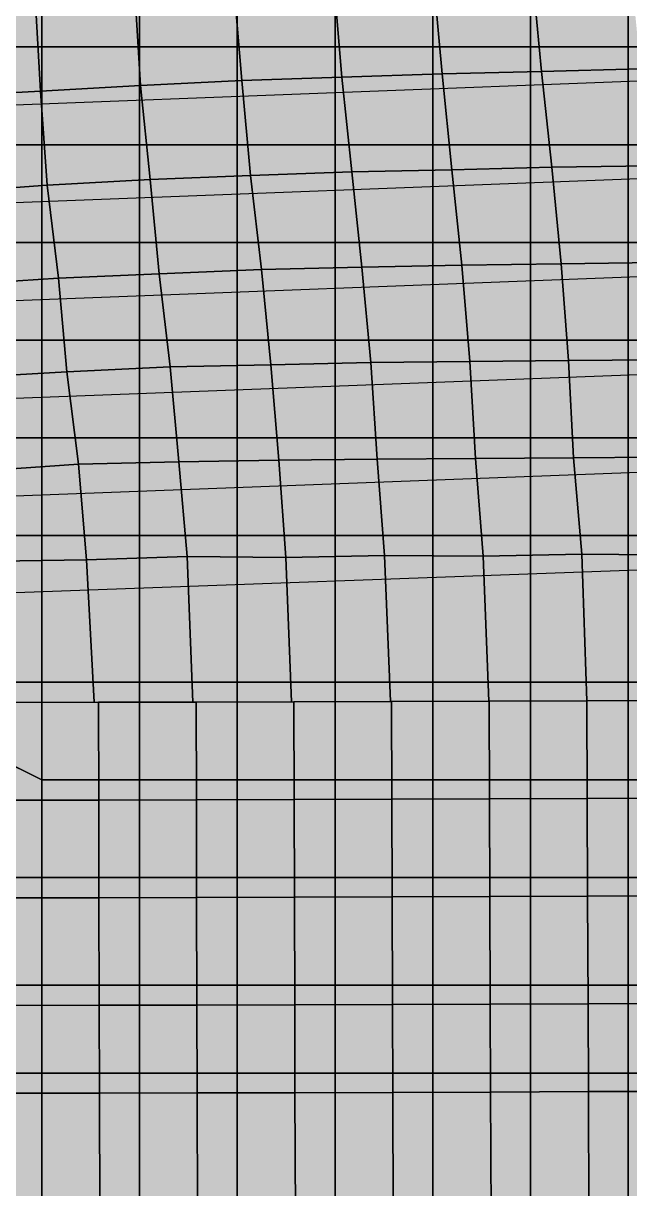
# Model space of a CAD drawing. Header units: inches. Extents: x -100 to 100, y -42 to 41.
# Drawn here: x 4.12 to 10.33, y -29.68 to -17.76 of the extents above; entities that cross this region are included whole.
import ezdxf

# ---------------------------------------------------------------- set-up
doc = ezdxf.new("R2010")
doc.units = ezdxf.units.IN
doc.header["$MEASUREMENT"] = 0
for name, color, linetype in [('Mesh-CDM(100%)_Ac1①', 7, 'Continuous'), ('Mesh-CDM(50%)_Ac1①', 7, 'Continuous'), ('Mesh-joint-hd-s1', 7, 'Continuous'), ('Mesh-セル中詰(水中)', 7, 'Continuous'), ('Mesh-敷石', 7, 'Continuous'), ('Mesh-梁③(円周)', 7, 'Continuous'), ('Undeformed Mesh-CDM(100%)_Ac1①', 7, 'Continuous'), ('Undeformed Mesh-CDM(50%)_Ac1①', 7, 'Continuous'), ('Undeformed Mesh-joint-hd-s1', 7, 'Continuous'), ('Undeformed Mesh-セル中詰(水中)', 7, 'Continuous'), ('Undeformed Mesh-敷石', 7, 'Continuous'), ('Undeformed Mesh-梁③(円周)', 7, 'Continuous')]:
    doc.layers.add(name, color=color, linetype=linetype)

msp = doc.modelspace()

# ---------------------------------------------------------------- linework, layer by layer
at = {"color": 7, "true_color": 0xffffff, "transparency": 33554687}
for p, q in [((-0.051, -18.7473), (11.213, -18.315)), ((-0.013, -19.7476), (11.2504, -19.315)), ((0.0259, -20.7479), (11.2882, -20.315)), ((0.0614, -21.7476), (11.326, -21.315)), ((0.1023, -22.7434), (11.3638, -22.315)), ((0.1372, -23.7237), (11.4017, -23.315)), ((4.848825, -24.7057), (4.891125, -24.7056)), ((5.855225, -24.7034), (5.890225, -24.7034)), ((6.867425, -24.7007), (6.889325, -24.7006)), ((7.878025, -24.6974), (7.888525, -24.6974)), ((8.885125, -24.694), (8.887725, -24.694)), ((9.88703, -24.6901), (9.88703, -24.6901))]:
    msp.add_line(p, q, dxfattribs=at)
for points in [[(8.406825, -18.2751), (9.33203, -17.2616), (8.315925, -17.2954)], [(8.406825, -18.2751), (9.42323, -18.2495), (9.33203, -17.2616)], [(9.33203, -17.2616), (10.43693, -18.2226), (10.34033, -17.2325)], [(9.33203, -17.2616), (9.42323, -18.2495), (10.43693, -18.2226)], [(5.321725, -18.3925), (6.276025, -17.3706), (5.261025, -17.4184)], [(5.321725, -18.3925), (6.358225, -18.3445), (6.276025, -17.3706)], [(6.358225, -18.3445), (7.301025, -17.3294), (6.276025, -17.3706)], [(6.358225, -18.3445), (7.381025, -18.3086), (7.301025, -17.3294)], [(7.381025, -18.3086), (8.315925, -17.2954), (7.301025, -17.3294)], [(7.381025, -18.3086), (8.406825, -18.2751), (8.315925, -17.2954)], [(3.276025, -18.5081), (4.242025, -17.4673), (3.233025, -17.5254)], [(3.276025, -18.5081), (4.299025, -18.4519), (4.242025, -17.4673)], [(4.299025, -18.4519), (5.261025, -17.4184), (4.242025, -17.4673)], [(4.299025, -18.4519), (5.321725, -18.3925), (5.261025, -17.4184)], [(9.42323, -18.2495), (10.54003, -19.2153), (10.43693, -18.2226)], [(5.321725, -18.3925), (6.448125, -19.3161), (6.358225, -18.3445)], [(6.448125, -19.3161), (7.381025, -18.3086), (6.358225, -18.3445)], [(6.448125, -19.3161), (7.483325, -19.2789), (7.381025, -18.3086)], [(7.483325, -19.2789), (8.406825, -18.2751), (7.381025, -18.3086)], [(7.483325, -19.2789), (8.506525, -19.2557), (8.406825, -18.2751)], [(8.506525, -19.2557), (9.42323, -18.2495), (8.406825, -18.2751)], [(8.506525, -19.2557), (9.52803, -19.231), (9.42323, -18.2495)], [(9.42323, -18.2495), (9.52803, -19.231), (10.54003, -19.2153)], [(3.334225, -19.4909), (4.299025, -18.4519), (3.276025, -18.5081)], [(3.334225, -19.4909), (4.367025, -19.4129), (4.299025, -18.4519)], [(4.299025, -18.4519), (5.419825, -19.3561), (5.321725, -18.3925)], [(4.299025, -18.4519), (4.367025, -19.4129), (5.419825, -19.3561)], [(5.321725, -18.3925), (5.419825, -19.3561), (6.448125, -19.3161)], [(5.512225, -20.3203), (6.448125, -19.3161), (5.419825, -19.3561)], [(5.512225, -20.3203), (6.557425, -20.2784), (6.448125, -19.3161)], [(6.557425, -20.2784), (7.483325, -19.2789), (6.448125, -19.3161)], [(6.557425, -20.2784), (7.584425, -20.2545), (7.483325, -19.2789)], [(7.584425, -20.2545), (8.506525, -19.2557), (7.483325, -19.2789)], [(7.584425, -20.2545), (8.610025, -20.2314), (8.506525, -19.2557)], [(8.610025, -20.2314), (9.52803, -19.231), (8.506525, -19.2557)], [(8.610025, -20.2314), (9.62473, -20.219), (9.52803, -19.231)], [(9.52803, -19.231), (10.63613, -20.204), (10.54003, -19.2153)], [(9.52803, -19.231), (9.62473, -20.219), (10.63613, -20.204)], [(3.410525, -20.4352), (4.367025, -19.4129), (3.334225, -19.4909)], [(3.410525, -20.4352), (4.481425, -20.365), (4.367025, -19.4129)], [(4.481425, -20.365), (5.419825, -19.3561), (4.367025, -19.4129)], [(4.481425, -20.365), (5.512225, -20.3203), (5.419825, -19.3561)], [(6.653125, -21.2515), (7.584425, -20.2545), (6.557425, -20.2784)], [(6.653125, -21.2515), (7.678325, -21.2292), (7.584425, -20.2545)], [(7.678325, -21.2292), (8.610025, -20.2314), (7.584425, -20.2545)], [(7.678325, -21.2292), (8.689925, -21.2195), (8.610025, -20.2314)], [(8.689925, -21.2195), (9.62473, -20.219), (8.610025, -20.2314)], [(8.689925, -21.2195), (9.69903, -21.2071), (9.62473, -20.219)], [(9.62473, -20.219), (10.70273, -21.2007), (10.63613, -20.204)], [(9.62473, -20.219), (9.69903, -21.2071), (10.70273, -21.2007)], [(3.543925, -21.3821), (4.481425, -20.365), (3.410525, -20.4352)], [(3.543925, -21.3821), (4.568025, -21.323), (4.481425, -20.365)], [(4.568025, -21.323), (5.512225, -20.3203), (4.481425, -20.365)], [(4.568025, -21.323), (5.625425, -21.2741), (5.512225, -20.3203)], [(5.625425, -21.2741), (6.557425, -20.2784), (5.512225, -20.3203)], [(5.625425, -21.2741), (6.653125, -21.2515), (6.557425, -20.2784)], [(7.743825, -22.219), (8.689925, -21.2195), (7.678325, -21.2292)], [(7.743825, -22.219), (8.749925, -22.2119), (8.689925, -21.2195)], [(8.749925, -22.2119), (9.69903, -21.2071), (8.689925, -21.2195)], [(8.749925, -22.2119), (9.75253, -22.203), (9.69903, -21.2071)], [(9.69903, -21.2071), (10.75623, -22.1973), (10.70273, -21.2007)], [(9.69903, -21.2071), (9.75253, -22.203), (10.75623, -22.1973)], [(3.618825, -22.3449), (4.568025, -21.323), (3.543925, -21.3821)], [(3.618825, -22.3449), (4.685825, -22.2692), (4.568025, -21.323)], [(4.685825, -22.2692), (5.625425, -21.2741), (4.568025, -21.323)], [(4.685825, -22.2692), (5.711725, -22.2446), (5.625425, -21.2741)], [(5.711725, -22.2446), (6.653125, -21.2515), (5.625425, -21.2741)], [(5.711725, -22.2446), (6.736225, -22.2287), (6.653125, -21.2515)], [(6.736225, -22.2287), (7.678325, -21.2292), (6.653125, -21.2515)], [(6.736225, -22.2287), (7.743825, -22.219), (7.678325, -21.2292)], [(3.618825, -22.3449), (4.769625, -23.2471), (4.685825, -22.2692)], [(4.685825, -22.2692), (5.797025, -23.2133), (5.711725, -22.2446)], [(4.685825, -22.2692), (4.769625, -23.2471), (5.797025, -23.2133)], [(5.711725, -22.2446), (6.807625, -23.2251), (6.736225, -22.2287)], [(5.711725, -22.2446), (5.797025, -23.2133), (6.807625, -23.2251)], [(6.807625, -23.2251), (7.743825, -22.219), (6.736225, -22.2287)], [(6.807625, -23.2251), (7.817925, -23.2048), (7.743825, -22.219)], [(7.743825, -22.219), (8.826925, -23.211), (8.749925, -22.2119)], [(7.743825, -22.219), (7.817925, -23.2048), (8.826925, -23.211)], [(8.826925, -23.211), (9.75253, -22.203), (8.749925, -22.2119)], [(8.826925, -23.211), (9.83693, -23.1914), (9.75253, -22.203)], [(9.75253, -22.203), (10.84553, -23.1966), (10.75623, -22.1973)], [(9.75253, -22.203), (9.83693, -23.1914), (10.84553, -23.1966)], [(3.618825, -22.3449), (3.733925, -23.2643), (4.769625, -23.2471)], [(3.819425, -24.7078), (4.769625, -23.2471), (3.733925, -23.2643)], [(3.819425, -24.7078), (4.848825, -24.7057), (4.769625, -23.2471)], [(4.848825, -24.7057), (5.797025, -23.2133), (4.769625, -23.2471)], [(4.848825, -24.7057), (5.855225, -24.7034), (5.797025, -23.2133)], [(5.855225, -24.7034), (6.807625, -23.2251), (5.797025, -23.2133)], [(5.855225, -24.7034), (6.867425, -24.7007), (6.807625, -23.2251)], [(6.867425, -24.7007), (7.817925, -23.2048), (6.807625, -23.2251)], [(6.867425, -24.7007), (7.878025, -24.6974), (7.817925, -23.2048)], [(7.878025, -24.6974), (8.826925, -23.211), (7.817925, -23.2048)], [(7.878025, -24.6974), (8.885125, -24.694), (8.826925, -23.211)], [(8.885125, -24.694), (9.83693, -23.1914), (8.826925, -23.211)], [(8.885125, -24.694), (9.88703, -24.6901), (9.83693, -23.1914)], [(9.83693, -23.1914), (9.88703, -24.6901), (10.88623, -24.6861)], [(9.83693, -23.1914), (10.88623, -24.6861), (10.84553, -23.1966)], [(9.88703, -24.6901), (10.89073, -25.6864), (10.88633, -24.686)], [(4.891125, -24.7056), (3.892125, -24.7076), (3.893925, -25.708)], [(4.891125, -24.7056), (3.893925, -25.708), (4.893525, -25.7064)], [(5.890225, -24.7034), (4.891125, -24.7056), (4.893525, -25.7064)], [(5.890225, -24.7034), (4.893525, -25.7064), (5.892925, -25.704)], [(6.889325, -24.7006), (5.890225, -24.7034), (5.892925, -25.704)], [(6.889325, -24.7006), (5.892925, -25.704), (6.892425, -25.7012)], [(7.888525, -24.6974), (6.889325, -24.7006), (6.892425, -25.7012)], [(7.888525, -24.6974), (6.892425, -25.7012), (7.891925, -25.698)], [(8.887725, -24.694), (7.888525, -24.6974), (7.891925, -25.698)], [(8.887725, -24.694), (7.891925, -25.698), (8.891525, -25.6944)], [(9.88703, -24.6901), (8.887725, -24.694), (8.891525, -25.6944)], [(9.88703, -24.6901), (8.891525, -25.6944), (9.89113, -25.6906)], [(9.88703, -24.6901), (9.89113, -25.6906), (10.89073, -25.6864)], [(3.895825, -26.7083), (4.893525, -25.7064), (3.893925, -25.708)], [(3.895825, -26.7083), (4.895625, -26.7066), (4.893525, -25.7064)], [(4.895625, -26.7066), (5.892925, -25.704), (4.893525, -25.7064)], [(4.895625, -26.7066), (5.895625, -26.7043), (5.892925, -25.704)], [(5.895625, -26.7043), (6.892425, -25.7012), (5.892925, -25.704)], [(5.895625, -26.7043), (6.895425, -26.7015), (6.892425, -25.7012)], [(6.895425, -26.7015), (7.891925, -25.698), (6.892425, -25.7012)], [(6.895425, -26.7015), (7.895325, -26.6982), (7.891925, -25.698)], [(7.895325, -26.6982), (8.891525, -25.6944), (7.891925, -25.698)], [(7.895325, -26.6982), (8.895225, -26.6947), (8.891525, -25.6944)], [(8.895225, -26.6947), (9.89113, -25.6906), (8.891525, -25.6944)], [(8.895225, -26.6947), (9.89513, -26.6908), (9.89113, -25.6906)], [(9.89513, -26.6908), (10.89073, -25.6864), (9.89113, -25.6906)], [(9.89513, -26.6908), (10.89503, -26.6866), (10.89073, -25.6864)], [(3.897625, -27.8081), (4.895625, -26.7066), (3.895825, -26.7083)], [(3.897625, -27.8081), (4.898125, -27.8064), (4.895625, -26.7066)], [(4.898125, -27.8064), (5.895625, -26.7043), (4.895625, -26.7066)], [(4.898125, -27.8064), (5.898425, -27.8041), (5.895625, -26.7043)], [(5.898425, -27.8041), (6.895425, -26.7015), (5.895625, -26.7043)], [(5.898425, -27.8041), (6.898825, -27.8014), (6.895425, -26.7015)], [(6.898825, -27.8014), (7.895325, -26.6982), (6.895425, -26.7015)], [(6.898825, -27.8014), (7.899025, -27.7982), (7.895325, -26.6982)], [(7.899025, -27.7982), (8.895225, -26.6947), (7.895325, -26.6982)], [(7.899025, -27.7982), (8.899225, -27.7946), (8.895225, -26.6947)], [(8.899225, -27.7946), (9.89513, -26.6908), (8.895225, -26.6947)], [(8.899225, -27.7946), (9.89943, -27.7907), (9.89513, -26.6908)], [(9.89943, -27.7907), (10.89503, -26.6866), (9.89513, -26.6908)], [(9.89943, -27.7907), (10.89963, -27.7866), (10.89503, -26.6866)], [(9.90303, -28.6905), (10.89963, -27.7866), (9.89943, -27.7907)], [(9.90303, -28.6905), (10.90343, -28.6863), (10.89963, -27.7866)], [(3.899225, -28.7074), (4.898125, -27.8064), (3.897625, -27.8081)], [(3.899225, -28.7074), (4.900025, -28.7059), (4.898125, -27.8064)], [(4.898125, -27.8064), (5.900925, -28.7037), (5.898425, -27.8041)], [(4.898125, -27.8064), (4.900025, -28.7059), (5.900925, -28.7037)], [(5.900925, -28.7037), (6.898825, -27.8014), (5.898425, -27.8041)], [(5.900925, -28.7037), (6.901525, -28.701), (6.898825, -27.8014)], [(6.901525, -28.701), (7.899025, -27.7982), (6.898825, -27.8014)], [(6.901525, -28.701), (7.902125, -28.6978), (7.899025, -27.7982)], [(7.902125, -28.6978), (8.899225, -27.7946), (7.899025, -27.7982)], [(7.902125, -28.6978), (8.902525, -28.6943), (8.899225, -27.7946)], [(8.902525, -28.6943), (9.89943, -27.7907), (8.899225, -27.7946)], [(8.902525, -28.6943), (9.90303, -28.6905), (9.89943, -27.7907)], [(4.900025, -28.7059), (3.899225, -28.7074), (3.903225, -30.3057)], [(4.900025, -28.7059), (3.903225, -30.3057), (4.904525, -30.3043)], [(5.900925, -28.7037), (4.900025, -28.7059), (4.904525, -30.3043)], [(5.900925, -28.7037), (4.904525, -30.3043), (5.905725, -30.3023)], [(6.901525, -28.701), (5.900925, -28.7037), (5.905725, -30.3023)], [(6.901525, -28.701), (5.905725, -30.3023), (6.906825, -30.2997)], [(7.902125, -28.6978), (6.901525, -28.701), (6.906825, -30.2997)], [(7.902125, -28.6978), (6.906825, -30.2997), (7.907825, -30.2966)], [(8.902525, -28.6943), (7.902125, -28.6978), (7.907825, -30.2966)], [(8.902525, -28.6943), (7.907825, -30.2966), (8.908825, -30.2932)], [(9.90303, -28.6905), (8.902525, -28.6943), (8.908825, -30.2932)], [(9.90303, -28.6905), (8.908825, -30.2932), (9.90973, -30.2894)], [(9.90303, -28.6905), (10.91063, -30.2854), (10.90343, -28.6863)], [(9.90303, -28.6905), (9.90973, -30.2894), (10.91063, -30.2854)]]:
    msp.add_solid(points, dxfattribs=at)
at = {"layer": 'Mesh-CDM(100%)_Ac1①', "color": 18, "true_color": 0x000000, "transparency": 33554559}
for p, q in [((10.88633, -24.686), (9.88703, -24.6901)), ((4.891125, -24.7056), (3.892125, -24.7076)), ((5.890225, -24.7034), (4.891125, -24.7056)), ((4.893525, -25.7064), (4.891125, -24.7056)), ((4.891125, -24.7056), (4.893525, -25.7064)), ((6.889325, -24.7006), (5.890225, -24.7034)), ((5.892925, -25.704), (5.890225, -24.7034)), ((5.890225, -24.7034), (5.892925, -25.704)), ((7.888525, -24.6974), (6.889325, -24.7006)), ((6.892425, -25.7012), (6.889325, -24.7006)), ((6.889325, -24.7006), (6.892425, -25.7012)), ((8.887725, -24.694), (7.888525, -24.6974)), ((7.891925, -25.698), (7.888525, -24.6974)), ((7.888525, -24.6974), (7.891925, -25.698)), ((9.88703, -24.6901), (8.887725, -24.694)), ((8.891525, -25.6944), (8.887725, -24.694)), ((8.887725, -24.694), (8.891525, -25.6944)), ((9.89113, -25.6906), (9.88703, -24.6901)), ((9.88703, -24.6901), (9.89113, -25.6906)), ((4.893525, -25.7064), (3.893925, -25.708)), ((3.893925, -25.708), (4.893525, -25.7064)), ((4.893525, -25.7064), (5.892925, -25.704)), ((5.892925, -25.704), (4.893525, -25.7064)), ((4.895625, -26.7066), (4.893525, -25.7064)), ((4.893525, -25.7064), (4.895625, -26.7066)), ((6.892425, -25.7012), (5.892925, -25.704)), ((5.892925, -25.704), (6.892425, -25.7012)), ((5.895625, -26.7043), (5.892925, -25.704)), ((5.892925, -25.704), (5.895625, -26.7043)), ((7.891925, -25.698), (6.892425, -25.7012)), ((6.892425, -25.7012), (7.891925, -25.698)), ((6.895425, -26.7015), (6.892425, -25.7012)), ((6.892425, -25.7012), (6.895425, -26.7015)), ((8.891525, -25.6944), (7.891925, -25.698)), ((7.891925, -25.698), (8.891525, -25.6944)), ((7.895325, -26.6982), (7.891925, -25.698)), ((7.891925, -25.698), (7.895325, -26.6982)), ((9.89113, -25.6906), (8.891525, -25.6944)), ((8.891525, -25.6944), (9.89113, -25.6906)), ((8.895225, -26.6947), (8.891525, -25.6944)), ((8.891525, -25.6944), (8.895225, -26.6947)), ((9.89113, -25.6906), (10.89073, -25.6864)), ((10.89073, -25.6864), (9.89113, -25.6906)), ((9.89513, -26.6908), (9.89113, -25.6906)), ((9.89113, -25.6906), (9.89513, -26.6908)), ((4.895625, -26.7066), (3.895825, -26.7083)), ((3.895825, -26.7083), (4.895625, -26.7066)), ((5.895625, -26.7043), (4.895625, -26.7066)), ((4.895625, -26.7066), (5.895625, -26.7043)), ((4.898125, -27.8064), (4.895625, -26.7066)), ((4.895625, -26.7066), (4.898125, -27.8064)), ((6.895425, -26.7015), (5.895625, -26.7043)), ((5.895625, -26.7043), (6.895425, -26.7015)), ((5.898425, -27.8041), (5.895625, -26.7043)), ((5.895625, -26.7043), (5.898425, -27.8041)), ((7.895325, -26.6982), (6.895425, -26.7015)), ((6.895425, -26.7015), (7.895325, -26.6982)), ((6.898825, -27.8014), (6.895425, -26.7015)), ((6.895425, -26.7015), (6.898825, -27.8014)), ((8.895225, -26.6947), (7.895325, -26.6982)), ((7.895325, -26.6982), (8.895225, -26.6947)), ((7.899025, -27.7982), (7.895325, -26.6982)), ((7.895325, -26.6982), (7.899025, -27.7982)), ((9.89513, -26.6908), (8.895225, -26.6947)), ((8.895225, -26.6947), (9.89513, -26.6908)), ((8.899225, -27.7946), (8.895225, -26.6947)), ((8.895225, -26.6947), (8.899225, -27.7946)), ((10.89503, -26.6866), (9.89513, -26.6908)), ((9.89513, -26.6908), (10.89503, -26.6866)), ((9.89943, -27.7907), (9.89513, -26.6908)), ((9.89513, -26.6908), (9.89943, -27.7907)), ((10.89963, -27.7866), (9.89943, -27.7907)), ((9.89943, -27.7907), (10.89963, -27.7866)), ((4.898125, -27.8064), (3.897625, -27.8081)), ((3.897625, -27.8081), (4.898125, -27.8064)), ((5.898425, -27.8041), (4.898125, -27.8064)), ((4.898125, -27.8064), (5.898425, -27.8041)), ((4.900025, -28.7059), (4.898125, -27.8064)), ((4.898125, -27.8064), (4.900025, -28.7059)), ((6.898825, -27.8014), (5.898425, -27.8041)), ((5.898425, -27.8041), (6.898825, -27.8014)), ((5.900925, -28.7037), (5.898425, -27.8041)), ((5.898425, -27.8041), (5.900925, -28.7037)), ((7.899025, -27.7982), (6.898825, -27.8014)), ((6.898825, -27.8014), (7.899025, -27.7982)), ((6.901525, -28.701), (6.898825, -27.8014)), ((6.898825, -27.8014), (6.901525, -28.701)), ((8.899225, -27.7946), (7.899025, -27.7982)), ((7.899025, -27.7982), (8.899225, -27.7946)), ((7.902125, -28.6978), (7.899025, -27.7982)), ((7.899025, -27.7982), (7.902125, -28.6978)), ((9.89943, -27.7907), (8.899225, -27.7946)), ((8.899225, -27.7946), (9.89943, -27.7907)), ((8.902525, -28.6943), (8.899225, -27.7946)), ((8.899225, -27.7946), (8.902525, -28.6943)), ((9.90303, -28.6905), (9.89943, -27.7907)), ((9.89943, -27.7907), (9.90303, -28.6905)), ((3.899225, -28.7074), (4.900025, -28.7059)), ((4.900025, -28.7059), (5.900925, -28.7037)), ((5.900925, -28.7037), (6.901525, -28.701)), ((6.901525, -28.701), (7.902125, -28.6978)), ((7.902125, -28.6978), (8.902525, -28.6943)), ((8.902525, -28.6943), (9.90303, -28.6905)), ((9.90303, -28.6905), (10.90343, -28.6863))]:
    msp.add_line(p, q, dxfattribs=at)
at = {"layer": 'Mesh-CDM(50%)_Ac1①', "color": 18, "true_color": 0x000000, "transparency": 33554559}
for p, q in [((4.900025, -28.7059), (3.899225, -28.7074)), ((5.900925, -28.7037), (4.900025, -28.7059)), ((4.904525, -30.3043), (4.900025, -28.7059)), ((4.900025, -28.7059), (4.904525, -30.3043)), ((6.901525, -28.701), (5.900925, -28.7037)), ((5.905725, -30.3023), (5.900925, -28.7037)), ((5.900925, -28.7037), (5.905725, -30.3023)), ((7.902125, -28.6978), (6.901525, -28.701)), ((6.906825, -30.2997), (6.901525, -28.701)), ((6.901525, -28.701), (6.906825, -30.2997)), ((8.902525, -28.6943), (7.902125, -28.6978)), ((7.907825, -30.2966), (7.902125, -28.6978)), ((7.902125, -28.6978), (7.907825, -30.2966)), ((9.90303, -28.6905), (8.902525, -28.6943)), ((8.908825, -30.2932), (8.902525, -28.6943)), ((8.902525, -28.6943), (8.908825, -30.2932)), ((10.90343, -28.6863), (9.90303, -28.6905)), ((9.90973, -30.2894), (9.90303, -28.6905)), ((9.90303, -28.6905), (9.90973, -30.2894))]:
    msp.add_line(p, q, dxfattribs=at)
at = {"layer": 'Mesh-joint-hd-s1', "color": 18, "true_color": 0x000000, "transparency": 33554559}
for p, q in [((4.848825, -24.7057), (4.891125, -24.7056)), ((5.855225, -24.7034), (5.890225, -24.7034)), ((6.867425, -24.7007), (6.889325, -24.7006)), ((7.878025, -24.6974), (7.888525, -24.6974)), ((8.885125, -24.694), (8.887725, -24.694)), ((9.88703, -24.6901), (9.88703, -24.6901))]:
    msp.add_line(p, q, dxfattribs=at)
at = {"layer": 'Mesh-セル中詰(水中)', "color": 18, "true_color": 0x000000, "transparency": 33554559}
for p, q in [((9.42323, -18.2495), (9.33203, -17.2616)), ((9.33203, -17.2616), (9.42323, -18.2495)), ((6.358225, -18.3445), (6.276025, -17.3706)), ((6.276025, -17.3706), (6.358225, -18.3445)), ((7.381025, -18.3086), (7.301025, -17.3294)), ((7.301025, -17.3294), (7.381025, -18.3086)), ((8.406825, -18.2751), (8.315925, -17.2954)), ((8.315925, -17.2954), (8.406825, -18.2751)), ((4.299025, -18.4519), (4.242025, -17.4673)), ((4.242025, -17.4673), (4.299025, -18.4519)), ((5.321725, -18.3925), (5.261025, -17.4184)), ((5.261025, -17.4184), (5.321725, -18.3925)), ((10.43693, -18.2226), (9.42323, -18.2495)), ((9.42323, -18.2495), (10.43693, -18.2226)), ((6.358225, -18.3445), (5.321725, -18.3925)), ((5.321725, -18.3925), (6.358225, -18.3445)), ((7.381025, -18.3086), (6.358225, -18.3445)), ((6.358225, -18.3445), (7.381025, -18.3086)), ((6.448125, -19.3161), (6.358225, -18.3445)), ((6.358225, -18.3445), (6.448125, -19.3161)), ((8.406825, -18.2751), (7.381025, -18.3086)), ((7.381025, -18.3086), (8.406825, -18.2751)), ((7.483325, -19.2789), (7.381025, -18.3086)), ((7.381025, -18.3086), (7.483325, -19.2789)), ((9.42323, -18.2495), (8.406825, -18.2751)), ((8.406825, -18.2751), (9.42323, -18.2495)), ((8.506525, -19.2557), (8.406825, -18.2751)), ((8.406825, -18.2751), (8.506525, -19.2557)), ((9.52803, -19.231), (9.42323, -18.2495)), ((9.42323, -18.2495), (9.52803, -19.231)), ((4.299025, -18.4519), (3.276025, -18.5081)), ((3.276025, -18.5081), (4.299025, -18.4519)), ((5.321725, -18.3925), (4.299025, -18.4519)), ((4.299025, -18.4519), (5.321725, -18.3925)), ((4.367025, -19.4129), (4.299025, -18.4519)), ((4.299025, -18.4519), (4.367025, -19.4129)), ((5.419825, -19.3561), (5.321725, -18.3925)), ((5.321725, -18.3925), (5.419825, -19.3561)), ((6.448125, -19.3161), (5.419825, -19.3561)), ((5.419825, -19.3561), (6.448125, -19.3161)), ((6.448125, -19.3161), (7.483325, -19.2789)), ((7.483325, -19.2789), (6.448125, -19.3161)), ((6.557425, -20.2784), (6.448125, -19.3161)), ((6.448125, -19.3161), (6.557425, -20.2784)), ((8.506525, -19.2557), (7.483325, -19.2789)), ((7.483325, -19.2789), (8.506525, -19.2557)), ((7.584425, -20.2545), (7.483325, -19.2789)), ((7.483325, -19.2789), (7.584425, -20.2545)), ((9.52803, -19.231), (8.506525, -19.2557)), ((8.506525, -19.2557), (9.52803, -19.231)), ((8.610025, -20.2314), (8.506525, -19.2557)), ((8.506525, -19.2557), (8.610025, -20.2314)), ((10.54003, -19.2153), (9.52803, -19.231)), ((9.52803, -19.231), (10.54003, -19.2153)), ((9.62473, -20.219), (9.52803, -19.231)), ((9.52803, -19.231), (9.62473, -20.219)), ((4.367025, -19.4129), (3.334225, -19.4909)), ((3.334225, -19.4909), (4.367025, -19.4129)), ((5.419825, -19.3561), (4.367025, -19.4129)), ((4.367025, -19.4129), (5.419825, -19.3561)), ((4.481425, -20.365), (4.367025, -19.4129)), ((4.367025, -19.4129), (4.481425, -20.365)), ((5.512225, -20.3203), (5.419825, -19.3561)), ((5.419825, -19.3561), (5.512225, -20.3203)), ((7.584425, -20.2545), (6.557425, -20.2784)), ((6.557425, -20.2784), (7.584425, -20.2545)), ((8.610025, -20.2314), (7.584425, -20.2545)), ((7.584425, -20.2545), (8.610025, -20.2314)), ((7.678325, -21.2292), (7.584425, -20.2545)), ((7.584425, -20.2545), (7.678325, -21.2292)), ((9.62473, -20.219), (8.610025, -20.2314)), ((8.610025, -20.2314), (9.62473, -20.219)), ((8.689925, -21.2195), (8.610025, -20.2314)), ((8.610025, -20.2314), (8.689925, -21.2195)), ((10.63613, -20.204), (9.62473, -20.219)), ((9.62473, -20.219), (10.63613, -20.204)), ((9.69903, -21.2071), (9.62473, -20.219)), ((9.62473, -20.219), (9.69903, -21.2071)), ((4.481425, -20.365), (3.410525, -20.4352)), ((3.410525, -20.4352), (4.481425, -20.365)), ((5.512225, -20.3203), (4.481425, -20.365)), ((4.481425, -20.365), (5.512225, -20.3203)), ((4.568025, -21.323), (4.481425, -20.365)), ((4.481425, -20.365), (4.568025, -21.323)), ((6.557425, -20.2784), (5.512225, -20.3203)), ((5.512225, -20.3203), (6.557425, -20.2784)), ((5.625425, -21.2741), (5.512225, -20.3203)), ((5.512225, -20.3203), (5.625425, -21.2741)), ((6.653125, -21.2515), (6.557425, -20.2784)), ((6.557425, -20.2784), (6.653125, -21.2515)), ((8.689925, -21.2195), (7.678325, -21.2292)), ((7.678325, -21.2292), (8.689925, -21.2195)), ((9.69903, -21.2071), (8.689925, -21.2195)), ((8.689925, -21.2195), (9.69903, -21.2071)), ((8.749925, -22.2119), (8.689925, -21.2195)), ((8.689925, -21.2195), (8.749925, -22.2119)), ((10.70273, -21.2007), (9.69903, -21.2071)), ((9.69903, -21.2071), (10.70273, -21.2007)), ((9.75253, -22.203), (9.69903, -21.2071)), ((9.69903, -21.2071), (9.75253, -22.203)), ((4.568025, -21.323), (3.543925, -21.3821)), ((3.543925, -21.3821), (4.568025, -21.323)), ((5.625425, -21.2741), (4.568025, -21.323)), ((4.568025, -21.323), (5.625425, -21.2741)), ((4.685825, -22.2692), (4.568025, -21.323)), ((4.568025, -21.323), (4.685825, -22.2692)), ((6.653125, -21.2515), (5.625425, -21.2741)), ((5.625425, -21.2741), (6.653125, -21.2515)), ((5.711725, -22.2446), (5.625425, -21.2741)), ((5.625425, -21.2741), (5.711725, -22.2446)), ((7.678325, -21.2292), (6.653125, -21.2515)), ((6.653125, -21.2515), (7.678325, -21.2292)), ((6.736225, -22.2287), (6.653125, -21.2515)), ((6.653125, -21.2515), (6.736225, -22.2287)), ((7.743825, -22.219), (7.678325, -21.2292)), ((7.678325, -21.2292), (7.743825, -22.219)), ((4.685825, -22.2692), (3.618825, -22.3449)), ((3.618825, -22.3449), (4.685825, -22.2692)), ((5.711725, -22.2446), (4.685825, -22.2692)), ((4.685825, -22.2692), (5.711725, -22.2446)), ((4.769625, -23.2471), (4.685825, -22.2692)), ((4.685825, -22.2692), (4.769625, -23.2471)), ((6.736225, -22.2287), (5.711725, -22.2446)), ((5.711725, -22.2446), (6.736225, -22.2287)), ((5.797025, -23.2133), (5.711725, -22.2446)), ((5.711725, -22.2446), (5.797025, -23.2133)), ((7.743825, -22.219), (6.736225, -22.2287)), ((6.736225, -22.2287), (7.743825, -22.219)), ((6.807625, -23.2251), (6.736225, -22.2287)), ((6.736225, -22.2287), (6.807625, -23.2251)), ((7.743825, -22.219), (8.749925, -22.2119)), ((8.749925, -22.2119), (7.743825, -22.219)), ((7.817925, -23.2048), (7.743825, -22.219)), ((7.743825, -22.219), (7.817925, -23.2048)), ((9.75253, -22.203), (8.749925, -22.2119)), ((8.749925, -22.2119), (9.75253, -22.203)), ((8.826925, -23.211), (8.749925, -22.2119)), ((8.749925, -22.2119), (8.826925, -23.211)), ((10.75623, -22.1973), (9.75253, -22.203)), ((9.75253, -22.203), (10.75623, -22.1973)), ((9.83693, -23.1914), (9.75253, -22.203)), ((9.75253, -22.203), (9.83693, -23.1914)), ((3.733925, -23.2643), (4.769625, -23.2471)), ((4.769625, -23.2471), (5.797025, -23.2133)), ((5.797025, -23.2133), (6.807625, -23.2251)), ((6.807625, -23.2251), (7.817925, -23.2048)), ((7.817925, -23.2048), (8.826925, -23.211)), ((8.826925, -23.211), (9.83693, -23.1914)), ((9.83693, -23.1914), (10.84553, -23.1966))]:
    msp.add_line(p, q, dxfattribs=at)
at = {"layer": 'Mesh-敷石', "color": 18, "true_color": 0x000000, "transparency": 33554559}
for p, q in [((4.769625, -23.2471), (3.733925, -23.2643)), ((5.797025, -23.2133), (4.769625, -23.2471)), ((4.848825, -24.7057), (4.769625, -23.2471)), ((4.769625, -23.2471), (4.848825, -24.7057)), ((5.855225, -24.7034), (5.797025, -23.2133)), ((6.807625, -23.2251), (5.797025, -23.2133)), ((5.797025, -23.2133), (5.855225, -24.7034)), ((7.817925, -23.2048), (6.807625, -23.2251)), ((6.867425, -24.7007), (6.807625, -23.2251)), ((6.807625, -23.2251), (6.867425, -24.7007)), ((7.878025, -24.6974), (7.817925, -23.2048)), ((8.826925, -23.211), (7.817925, -23.2048)), ((7.817925, -23.2048), (7.878025, -24.6974)), ((9.83693, -23.1914), (8.826925, -23.211)), ((8.885125, -24.694), (8.826925, -23.211)), ((8.826925, -23.211), (8.885125, -24.694)), ((9.88703, -24.6901), (9.83693, -23.1914)), ((9.83693, -23.1914), (9.88703, -24.6901)), ((10.84553, -23.1966), (9.83693, -23.1914)), ((9.88703, -24.6901), (10.88623, -24.6861)), ((3.819425, -24.7078), (4.848825, -24.7057)), ((4.848825, -24.7057), (5.855225, -24.7034)), ((5.855225, -24.7034), (6.867425, -24.7007)), ((6.867425, -24.7007), (7.878025, -24.6974)), ((7.878025, -24.6974), (8.885125, -24.694)), ((8.885125, -24.694), (9.88703, -24.6901))]:
    msp.add_line(p, q, dxfattribs=at)
at = {"layer": 'Mesh-梁③(円周)', "color": 18, "true_color": 0x000000, "transparency": 33554559}
for p, q in [((-0.051, -18.7473), (11.213, -18.315)), ((-0.013, -19.7476), (11.2504, -19.315)), ((0.0259, -20.7479), (11.2882, -20.315)), ((0.0614, -21.7476), (11.326, -21.315)), ((0.1023, -22.7434), (11.3638, -22.315)), ((0.1372, -23.7237), (11.4017, -23.315))]:
    msp.add_line(p, q, dxfattribs=at)
at = {"layer": 'Undeformed Mesh-CDM(100%)_Ac1①', "color": 1, "true_color": 0xff0000, "transparency": 33554687}
for p, q in [((4.311025, -24.5), (3.3, -24.5)), ((4.311025, -25.5), (4.311025, -24.5)), ((5.311025, -24.5), (4.311025, -24.5)), ((4.311025, -24.5), (4.311025, -25.5)), ((5.311025, -25.5), (5.311025, -24.5)), ((6.311025, -24.5), (5.311025, -24.5)), ((5.311025, -24.5), (5.311025, -25.5)), ((6.311025, -25.5), (6.311025, -24.5)), ((7.311025, -24.5), (6.311025, -24.5)), ((6.311025, -24.5), (6.311025, -25.5)), ((7.311025, -25.5), (7.311025, -24.5)), ((8.311025, -24.5), (7.311025, -24.5)), ((7.311025, -24.5), (7.311025, -25.5)), ((8.311025, -25.5), (8.311025, -24.5)), ((9.311025, -24.5), (8.311025, -24.5)), ((8.311025, -24.5), (8.311025, -25.5)), ((9.311025, -25.5), (9.311025, -24.5)), ((10.31103, -24.5), (9.311025, -24.5)), ((9.311025, -24.5), (9.311025, -25.5)), ((10.31103, -25.5), (10.31103, -24.5)), ((10.31103, -24.5), (10.31103, -25.5)), ((11.31103, -24.5), (10.31103, -24.5)), ((4.311025, -25.5), (3.3, -25.00049)), ((3.3, -25.00049), (4.311025, -25.5)), ((4.311025, -26.5), (4.311025, -25.5)), ((5.311025, -25.5), (4.311025, -25.5)), ((4.311025, -25.5), (4.311025, -26.5)), ((4.311025, -25.5), (5.311025, -25.5)), ((5.311025, -26.5), (5.311025, -25.5)), ((5.311025, -25.5), (6.311025, -25.5)), ((6.311025, -25.5), (5.311025, -25.5)), ((5.311025, -25.5), (5.311025, -26.5)), ((6.311025, -26.5), (6.311025, -25.5)), ((7.311025, -25.5), (6.311025, -25.5)), ((6.311025, -25.5), (6.311025, -26.5)), ((6.311025, -25.5), (7.311025, -25.5)), ((7.311025, -26.5), (7.311025, -25.5)), ((8.311025, -25.5), (7.311025, -25.5)), ((7.311025, -25.5), (7.311025, -26.5)), ((7.311025, -25.5), (8.311025, -25.5)), ((8.311025, -26.5), (8.311025, -25.5)), ((9.311025, -25.5), (8.311025, -25.5)), ((8.311025, -25.5), (8.311025, -26.5)), ((8.311025, -25.5), (9.311025, -25.5)), ((9.311025, -26.5), (9.311025, -25.5)), ((10.31103, -25.5), (9.311025, -25.5)), ((9.311025, -25.5), (9.311025, -26.5)), ((9.311025, -25.5), (10.31103, -25.5)), ((10.31103, -26.5), (10.31103, -25.5)), ((10.31103, -25.5), (11.31103, -25.5)), ((11.31103, -25.5), (10.31103, -25.5)), ((10.31103, -25.5), (10.31103, -26.5)), ((4.311025, -26.5), (3.3, -26.5)), ((3.3, -26.5), (4.311025, -26.5)), ((4.311025, -27.6), (4.311025, -26.5)), ((5.311025, -26.5), (4.311025, -26.5)), ((4.311025, -26.5), (4.311025, -27.6)), ((4.311025, -26.5), (5.311025, -26.5)), ((5.311025, -27.6), (5.311025, -26.5)), ((6.311025, -26.5), (5.311025, -26.5)), ((5.311025, -26.5), (5.311025, -27.6)), ((5.311025, -26.5), (6.311025, -26.5)), ((6.311025, -27.6), (6.311025, -26.5)), ((7.311025, -26.5), (6.311025, -26.5)), ((6.311025, -26.5), (6.311025, -27.6)), ((6.311025, -26.5), (7.311025, -26.5)), ((7.311025, -27.6), (7.311025, -26.5)), ((8.311025, -26.5), (7.311025, -26.5)), ((7.311025, -26.5), (7.311025, -27.6)), ((7.311025, -26.5), (8.311025, -26.5)), ((8.311025, -27.6), (8.311025, -26.5)), ((9.311025, -26.5), (8.311025, -26.5)), ((8.311025, -26.5), (8.311025, -27.6)), ((8.311025, -26.5), (9.311025, -26.5)), ((9.311025, -27.6), (9.311025, -26.5)), ((10.31103, -26.5), (9.311025, -26.5)), ((9.311025, -26.5), (9.311025, -27.6)), ((9.311025, -26.5), (10.31103, -26.5)), ((10.31103, -27.6), (10.31103, -26.5)), ((11.31103, -26.5), (10.31103, -26.5)), ((10.31103, -26.5), (10.31103, -27.6)), ((10.31103, -26.5), (11.31103, -26.5)), ((4.311025, -27.6), (3.3, -27.6)), ((3.3, -27.6), (4.311025, -27.6)), ((4.311025, -28.5), (4.311025, -27.6)), ((5.311025, -27.6), (4.311025, -27.6)), ((4.311025, -27.6), (4.311025, -28.5)), ((4.311025, -27.6), (5.311025, -27.6)), ((5.311025, -28.5), (5.311025, -27.6)), ((5.311025, -27.6), (5.311025, -28.5)), ((6.311025, -27.6), (5.311025, -27.6)), ((5.311025, -27.6), (6.311025, -27.6)), ((6.311025, -28.5), (6.311025, -27.6)), ((7.311025, -27.6), (6.311025, -27.6)), ((6.311025, -27.6), (6.311025, -28.5)), ((6.311025, -27.6), (7.311025, -27.6)), ((7.311025, -28.5), (7.311025, -27.6)), ((8.311025, -27.6), (7.311025, -27.6)), ((7.311025, -27.6), (7.311025, -28.5)), ((7.311025, -27.6), (8.311025, -27.6)), ((8.311025, -28.5), (8.311025, -27.6)), ((9.311025, -27.6), (8.311025, -27.6)), ((8.311025, -27.6), (8.311025, -28.5)), ((8.311025, -27.6), (9.311025, -27.6)), ((9.311025, -28.5), (9.311025, -27.6)), ((10.31103, -27.6), (9.311025, -27.6)), ((9.311025, -27.6), (9.311025, -28.5)), ((9.311025, -27.6), (10.31103, -27.6)), ((10.31103, -28.5), (10.31103, -27.6)), ((11.31103, -27.6), (10.31103, -27.6)), ((10.31103, -27.6), (10.31103, -28.5)), ((10.31103, -27.6), (11.31103, -27.6)), ((3.3, -28.5), (4.311025, -28.5)), ((4.311025, -28.5), (5.311025, -28.5)), ((5.311025, -28.5), (6.311025, -28.5)), ((6.311025, -28.5), (7.311025, -28.5)), ((7.311025, -28.5), (8.311025, -28.5)), ((8.311025, -28.5), (9.311025, -28.5)), ((9.311025, -28.5), (10.31103, -28.5)), ((10.31103, -28.5), (11.31103, -28.5))]:
    msp.add_line(p, q, dxfattribs=at)
at = {"layer": 'Undeformed Mesh-CDM(50%)_Ac1①', "color": 1, "true_color": 0xff0000, "transparency": 33554687}
for p, q in [((4.311025, -28.5), (3.3, -28.5)), ((4.311025, -30.1), (4.311025, -28.5)), ((5.311025, -28.5), (4.311025, -28.5)), ((4.311025, -28.5), (4.311025, -30.1)), ((5.311025, -30.1), (5.311025, -28.5)), ((6.311025, -28.5), (5.311025, -28.5)), ((5.311025, -28.5), (5.311025, -30.1)), ((6.311025, -30.1), (6.311025, -28.5)), ((7.311025, -28.5), (6.311025, -28.5)), ((6.311025, -28.5), (6.311025, -30.1)), ((7.311025, -30.1), (7.311025, -28.5)), ((8.311025, -28.5), (7.311025, -28.5)), ((7.311025, -28.5), (7.311025, -30.1)), ((8.311025, -30.1), (8.311025, -28.5)), ((9.311025, -28.5), (8.311025, -28.5)), ((8.311025, -28.5), (8.311025, -30.1)), ((9.311025, -30.1), (9.311025, -28.5)), ((10.31103, -28.5), (9.311025, -28.5)), ((9.311025, -28.5), (9.311025, -30.1)), ((10.31103, -30.1), (10.31103, -28.5)), ((10.31103, -28.5), (10.31103, -30.1)), ((11.31103, -28.5), (10.31103, -28.5))]:
    msp.add_line(p, q, dxfattribs=at)
at = {"layer": 'Undeformed Mesh-joint-hd-s1', "color": 1, "true_color": 0xff0000, "transparency": 33554687}
for p, q in [((4.311025, -24.5), (4.311025, -24.5)), ((5.311025, -24.5), (5.311025, -24.5)), ((6.311025, -24.5), (6.311025, -24.5)), ((7.311025, -24.5), (7.311025, -24.5)), ((8.311025, -24.5), (8.311025, -24.5)), ((9.311025, -24.5), (9.311025, -24.5)), ((10.31103, -24.5), (10.31103, -24.5))]:
    msp.add_line(p, q, dxfattribs=at)
at = {"layer": 'Undeformed Mesh-セル中詰(水中)', "color": 1, "true_color": 0xff0000, "transparency": 33554687}
for p, q in [((4.311025, -18), (4.311025, -17)), ((4.311025, -17), (4.311025, -18)), ((5.311025, -18), (5.311025, -17)), ((5.311025, -17), (5.311025, -18)), ((6.311025, -18), (6.311025, -17)), ((6.311025, -17), (6.311025, -18)), ((7.311025, -18), (7.311025, -17)), ((7.311025, -17), (7.311025, -18)), ((8.311025, -18), (8.311025, -17)), ((8.311025, -17), (8.311025, -18)), ((9.311025, -18), (9.311025, -17)), ((9.311025, -17), (9.311025, -18)), ((10.31103, -18), (10.31103, -17)), ((10.31103, -17), (10.31103, -18)), ((4.311025, -18), (3.3, -18)), ((3.3, -18), (4.311025, -18)), ((4.311025, -19), (4.311025, -18)), ((5.311025, -18), (4.311025, -18)), ((4.311025, -18), (4.311025, -19)), ((4.311025, -18), (5.311025, -18)), ((5.311025, -19), (5.311025, -18)), ((5.311025, -18), (5.311025, -19)), ((6.311025, -18), (5.311025, -18)), ((5.311025, -18), (6.311025, -18)), ((6.311025, -19), (6.311025, -18)), ((6.311025, -18), (6.311025, -19)), ((7.311025, -18), (6.311025, -18)), ((6.311025, -18), (7.311025, -18)), ((7.311025, -19), (7.311025, -18)), ((8.311025, -18), (7.311025, -18)), ((7.311025, -18), (7.311025, -19)), ((7.311025, -18), (8.311025, -18)), ((8.311025, -19), (8.311025, -18)), ((9.311025, -18), (8.311025, -18)), ((8.311025, -18), (8.311025, -19)), ((8.311025, -18), (9.311025, -18)), ((9.311025, -19), (9.311025, -18)), ((10.31103, -18), (9.311025, -18)), ((9.311025, -18), (9.311025, -19)), ((9.311025, -18), (10.31103, -18)), ((10.31103, -19), (10.31103, -18)), ((10.31103, -18), (10.31103, -19)), ((11.31103, -18), (10.31103, -18)), ((10.31103, -18), (11.31103, -18)), ((4.311025, -19), (3.3, -19)), ((3.3, -19), (4.311025, -19)), ((4.311025, -20), (4.311025, -19)), ((5.311025, -19), (4.311025, -19)), ((4.311025, -19), (4.311025, -20)), ((4.311025, -19), (5.311025, -19)), ((5.311025, -20), (5.311025, -19)), ((6.311025, -19), (5.311025, -19)), ((5.311025, -19), (5.311025, -20)), ((5.311025, -19), (6.311025, -19)), ((6.311025, -20), (6.311025, -19)), ((7.311025, -19), (6.311025, -19)), ((6.311025, -19), (6.311025, -20)), ((6.311025, -19), (7.311025, -19)), ((7.311025, -20), (7.311025, -19)), ((7.311025, -19), (8.311025, -19)), ((8.311025, -19), (7.311025, -19)), ((7.311025, -19), (7.311025, -20)), ((8.311025, -20), (8.311025, -19)), ((9.311025, -19), (8.311025, -19)), ((8.311025, -19), (8.311025, -20)), ((8.311025, -19), (9.311025, -19)), ((9.311025, -20), (9.311025, -19)), ((10.31103, -19), (9.311025, -19)), ((9.311025, -19), (9.311025, -20)), ((9.311025, -19), (10.31103, -19)), ((10.31103, -20), (10.31103, -19)), ((10.31103, -19), (10.31103, -20)), ((11.31103, -19), (10.31103, -19)), ((10.31103, -19), (11.31103, -19)), ((3.3, -20), (4.311025, -20)), ((4.311025, -20), (3.3, -20)), ((4.311025, -21), (4.311025, -20)), ((5.311025, -20), (4.311025, -20)), ((4.311025, -20), (4.311025, -21)), ((4.311025, -20), (5.311025, -20)), ((5.311025, -21), (5.311025, -20)), ((6.311025, -20), (5.311025, -20)), ((5.311025, -20), (5.311025, -21)), ((5.311025, -20), (6.311025, -20)), ((6.311025, -21), (6.311025, -20)), ((7.311025, -20), (6.311025, -20)), ((6.311025, -20), (6.311025, -21)), ((6.311025, -20), (7.311025, -20)), ((7.311025, -21), (7.311025, -20)), ((8.311025, -20), (7.311025, -20)), ((7.311025, -20), (7.311025, -21)), ((7.311025, -20), (8.311025, -20)), ((8.311025, -21), (8.311025, -20)), ((9.311025, -20), (8.311025, -20)), ((8.311025, -20), (8.311025, -21)), ((8.311025, -20), (9.311025, -20)), ((9.311025, -21), (9.311025, -20)), ((10.31103, -20), (9.311025, -20)), ((9.311025, -20), (9.311025, -21)), ((9.311025, -20), (10.31103, -20)), ((10.31103, -21), (10.31103, -20)), ((10.31103, -20), (10.31103, -21)), ((11.31103, -20), (10.31103, -20)), ((10.31103, -20), (11.31103, -20)), ((4.311025, -21), (3.3, -21)), ((3.3, -21), (4.311025, -21)), ((4.311025, -22), (4.311025, -21)), ((5.311025, -21), (4.311025, -21)), ((4.311025, -21), (4.311025, -22)), ((4.311025, -21), (5.311025, -21)), ((5.311025, -22), (5.311025, -21)), ((6.311025, -21), (5.311025, -21)), ((5.311025, -21), (5.311025, -22)), ((5.311025, -21), (6.311025, -21)), ((6.311025, -22), (6.311025, -21)), ((7.311025, -21), (6.311025, -21)), ((6.311025, -21), (6.311025, -22)), ((6.311025, -21), (7.311025, -21)), ((7.311025, -22), (7.311025, -21)), ((8.311025, -21), (7.311025, -21)), ((7.311025, -21), (7.311025, -22)), ((7.311025, -21), (8.311025, -21)), ((8.311025, -22), (8.311025, -21)), ((9.311025, -21), (8.311025, -21)), ((8.311025, -21), (8.311025, -22)), ((8.311025, -21), (9.311025, -21)), ((9.311025, -22), (9.311025, -21)), ((10.31103, -21), (9.311025, -21)), ((9.311025, -21), (9.311025, -22)), ((9.311025, -21), (10.31103, -21)), ((10.31103, -22), (10.31103, -21)), ((10.31103, -21), (10.31103, -22)), ((11.31103, -21), (10.31103, -21)), ((10.31103, -21), (11.31103, -21)), ((4.311025, -22), (3.3, -22)), ((3.3, -22), (4.311025, -22)), ((4.311025, -23), (4.311025, -22)), ((4.311025, -22), (4.311025, -23)), ((5.311025, -22), (4.311025, -22)), ((4.311025, -22), (5.311025, -22)), ((5.311025, -23), (5.311025, -22)), ((5.311025, -22), (5.311025, -23)), ((6.311025, -22), (5.311025, -22)), ((5.311025, -22), (6.311025, -22)), ((6.311025, -23), (6.311025, -22)), ((6.311025, -22), (6.311025, -23)), ((7.311025, -22), (6.311025, -22)), ((6.311025, -22), (7.311025, -22)), ((7.311025, -23), (7.311025, -22)), ((8.311025, -22), (7.311025, -22)), ((7.311025, -22), (7.311025, -23)), ((7.311025, -22), (8.311025, -22)), ((8.311025, -23), (8.311025, -22)), ((8.311025, -22), (9.311025, -22)), ((8.311025, -22), (8.311025, -23)), ((9.311025, -22), (8.311025, -22)), ((9.311025, -23), (9.311025, -22)), ((10.31103, -22), (9.311025, -22)), ((9.311025, -22), (9.311025, -23)), ((9.311025, -22), (10.31103, -22)), ((10.31103, -23), (10.31103, -22)), ((10.31103, -22), (10.31103, -23)), ((11.31103, -22), (10.31103, -22)), ((10.31103, -22), (11.31103, -22)), ((3.3, -23), (4.311025, -23)), ((4.311025, -23), (5.311025, -23)), ((5.311025, -23), (6.311025, -23)), ((6.311025, -23), (7.311025, -23)), ((7.311025, -23), (8.311025, -23)), ((8.311025, -23), (9.311025, -23)), ((9.311025, -23), (10.31103, -23)), ((10.31103, -23), (11.31103, -23))]:
    msp.add_line(p, q, dxfattribs=at)
at = {"layer": 'Undeformed Mesh-敷石', "color": 1, "true_color": 0xff0000, "transparency": 33554687}
for p, q in [((4.311025, -23), (3.3, -23)), ((4.311025, -24.5), (4.311025, -23)), ((5.311025, -23), (4.311025, -23)), ((4.311025, -23), (4.311025, -24.5)), ((5.311025, -24.5), (5.311025, -23)), ((6.311025, -23), (5.311025, -23)), ((5.311025, -23), (5.311025, -24.5)), ((6.311025, -24.5), (6.311025, -23)), ((7.311025, -23), (6.311025, -23)), ((6.311025, -23), (6.311025, -24.5)), ((7.311025, -24.5), (7.311025, -23)), ((8.311025, -23), (7.311025, -23)), ((7.311025, -23), (7.311025, -24.5)), ((8.311025, -24.5), (8.311025, -23)), ((9.311025, -23), (8.311025, -23)), ((8.311025, -23), (8.311025, -24.5)), ((9.311025, -24.5), (9.311025, -23)), ((10.31103, -23), (9.311025, -23)), ((9.311025, -23), (9.311025, -24.5)), ((10.31103, -24.5), (10.31103, -23)), ((10.31103, -23), (10.31103, -24.5)), ((11.31103, -23), (10.31103, -23)), ((3.3, -24.5), (4.311025, -24.5)), ((4.311025, -24.5), (5.311025, -24.5)), ((5.311025, -24.5), (6.311025, -24.5)), ((6.311025, -24.5), (7.311025, -24.5)), ((7.311025, -24.5), (8.311025, -24.5)), ((8.311025, -24.5), (9.311025, -24.5)), ((9.311025, -24.5), (10.31103, -24.5)), ((10.31103, -24.5), (11.31103, -24.5))]:
    msp.add_line(p, q, dxfattribs=at)
at = {"layer": 'Undeformed Mesh-梁③(円周)', "color": 1, "true_color": 0xff0000, "transparency": 33554687}
for p, q in [((0.99, -18), (12.25, -18)), ((0.99, -19), (12.25, -19)), ((0.99, -20), (12.25, -20)), ((0.99, -21), (12.25, -21)), ((0.99, -22), (12.25, -22)), ((0.99, -23), (12.25, -23))]:
    msp.add_line(p, q, dxfattribs=at)

doc.saveas('drawing.dxf')
